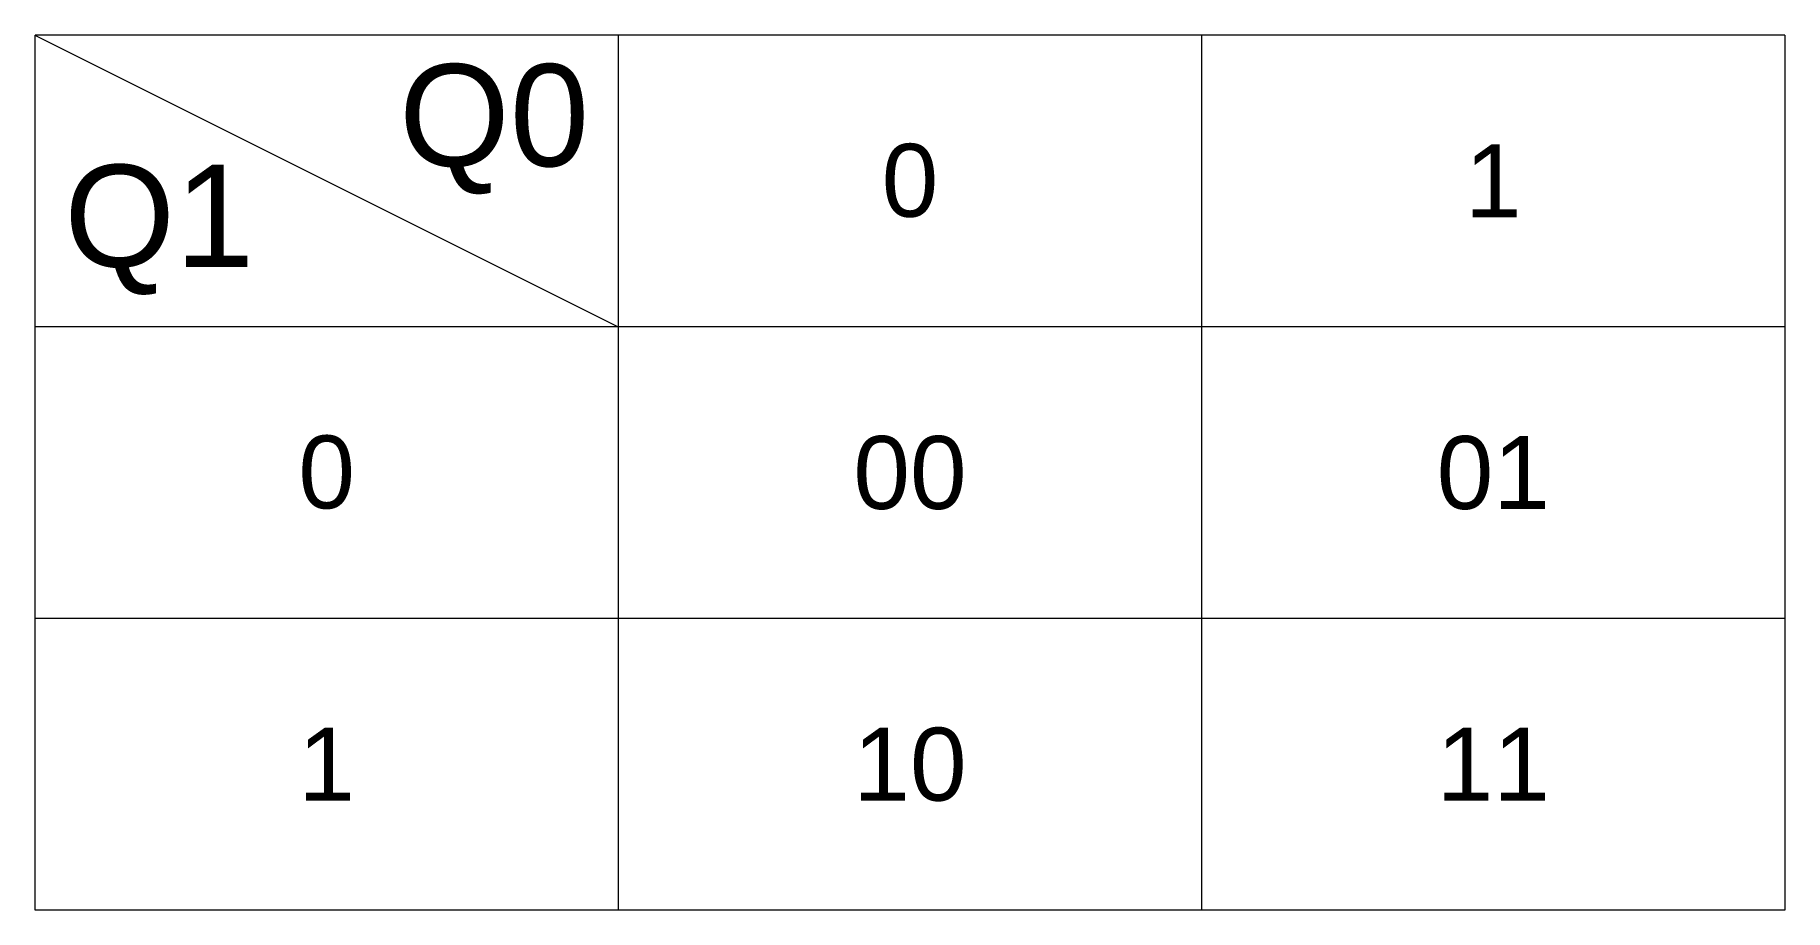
# Model space of a CAD drawing. Header units: millimetres. Extents: x 0 to 60, y 20 to 50.
import ezdxf
from ezdxf.enums import TextEntityAlignment as Align

# ---------------------------------------------------------------- set-up
doc = ezdxf.new("R2010")
doc.units = ezdxf.units.MM
doc.layers.get('0').update_dxf_attribs({"lineweight": 25, "true_color": 0xffffff})
doc.layers.add('TABLE', color=178, linetype='Continuous', lineweight=20, true_color=0x000000)
doc.styles.add('textstyle0', font='')
doc.styles.add('textstyle1', font='')
doc.styles.add('textstyle2', font='')
doc.styles.add('textstyle3', font='')
doc.styles.add('textstyle4', font='arial.ttf')
doc.styles.add('textstyle5', font='')
doc.styles.add('textstyle6', font='')
doc.styles.add('textstyle7', font='')
doc.styles.add('textstyle8', font='')
doc.styles.add('textstyle9', font='')
doc.styles.get('textstyle0').set_extended_font_data('Liberation Sans')
doc.styles.get('textstyle1').set_extended_font_data('Liberation Sans')
doc.styles.get('textstyle2').set_extended_font_data('Liberation Sans')
doc.styles.get('textstyle3').set_extended_font_data('Liberation Sans')
doc.styles.get('textstyle5').set_extended_font_data('Arial')
doc.styles.get('textstyle6').set_extended_font_data('Arial')
doc.styles.get('textstyle7').set_extended_font_data('Arial')
doc.styles.get('textstyle8').set_extended_font_data('Arial')
doc.styles.get('textstyle9').set_extended_font_data('Arial')

msp = doc.modelspace()

# ---------------------------------------------------------------- linework, layer by layer
at = {"layer": 'TABLE'}
for p, q in [((0, 50), (20, 40)), ((0, 50), (0, 20)), ((60, 50), (0, 50)), ((20, 50), (20, 20)), ((40, 50), (40, 20)), ((60, 50), (60, 20)), ((60, 40), (0, 40)), ((60, 30), (0, 30)), ((60, 20), (0, 20))]:
    msp.add_line(p, q, dxfattribs=at)

# ---------------------------------------------------------------- texts
at = {"style": 'textstyle5'}
msp.add_attdef('Q0', text='Q0', height=3.5, dxfattribs=at).set_placement((19, 49), align=Align.TOP_RIGHT)
at = {"style": 'textstyle4'}
msp.add_attdef('Q1', text='Q1', height=3.5, dxfattribs=at).set_placement((1, 41), align=Align.BOTTOM_LEFT)
for tag, style, p in [('00', 'textstyle6', (30, 35)), ('01', 'textstyle7', (50, 35)), ('10', 'textstyle8', (30, 25)), ('11', 'textstyle9', (50, 25))]:
    msp.add_attdef(tag, text='X', height=2.5, dxfattribs=dict(style=style)).set_placement(p, align=Align.MIDDLE_CENTER)
at = {"layer": 'TABLE', "char_height": 1, "attachment_point": 5}
for s, insert, style in [('\\H2.5;0', (30, 45), 'textstyle2'), ('\\H2.5;1', (50, 45), 'textstyle3'), ('\\H2.5;0', (10, 35), 'textstyle0'), ('\\H2.5;1', (10, 25), 'textstyle1')]:
    msp.add_mtext(s, dxfattribs=dict(at, insert=insert, style=style))

doc.saveas('drawing.dxf')
